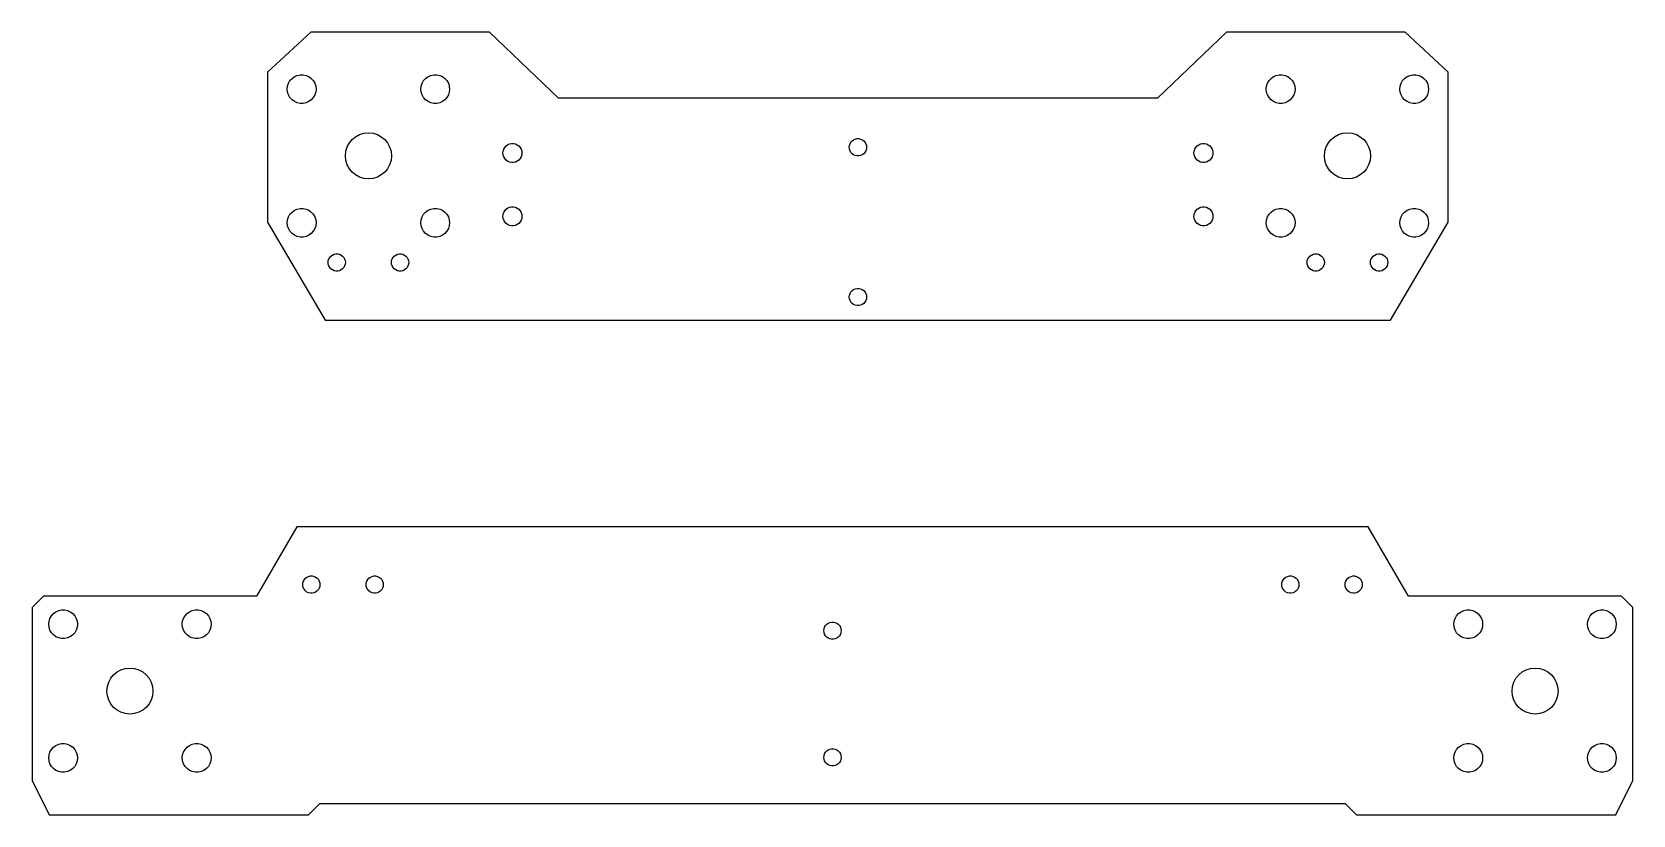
# Model space of a CAD drawing. Header units: millimetres. Extents: x -35 to 700, y -37 to 392.
# Drawn here: x 422.3 to 700.3, y 7.1 to 143 of the extents above; entities that cross this region are included whole.
import ezdxf

# ---------------------------------------------------------------- set-up
doc = ezdxf.new("R2010")
doc.units = ezdxf.units.MM
doc.header["$MEASUREMENT"] = 0
doc.layers.get('0').update_dxf_attribs({"true_color": 0xffffff})
doc.layers.add('M3', color=3, linetype='Continuous', lineweight=25, true_color=0x00ff00)

msp = doc.modelspace()

# ---------------------------------------------------------------- linework, layer by layer
for p, q in [((470.75, 143.03), (463.25, 136.03)), ((501.75, 143.03), (470.75, 143.03)), ((513.75, 131.53), (501.75, 143.03)), ((629.75, 143.03), (617.75, 131.53)), ((660.75, 143.03), (629.75, 143.03)), ((668.25, 136.03), (660.75, 143.03)), ((463.25, 136.03), (463.25, 110.03)), ((466.65, 133.13), (466.7, 133.65)), ((466.7, 133.65), (466.86, 134.14)), ((466.86, 134.14), (467.13, 134.6)), ((467.13, 134.6), (467.48, 134.98)), ((467.48, 134.98), (467.9, 135.29)), ((467.9, 135.29), (468.38, 135.5)), ((468.38, 135.5), (468.89, 135.61)), ((468.89, 135.61), (469.41, 135.61)), ((469.41, 135.61), (469.92, 135.5)), ((469.92, 135.5), (470.4, 135.29)), ((470.4, 135.29), (470.82, 134.98)), ((470.82, 134.98), (471.17, 134.6)), ((471.17, 134.6), (471.43, 134.14)), ((471.43, 134.14), (471.59, 133.65)), ((471.59, 133.65), (471.65, 133.13)), ((489.85, 133.13), (489.9, 133.65)), ((489.9, 133.65), (490.06, 134.14)), ((490.06, 134.14), (490.33, 134.6)), ((490.33, 134.6), (490.68, 134.98)), ((490.68, 134.98), (491.1, 135.29)), ((491.1, 135.29), (491.58, 135.5)), ((491.58, 135.5), (492.09, 135.61)), ((492.09, 135.61), (492.61, 135.61)), ((492.61, 135.61), (493.12, 135.5)), ((493.12, 135.5), (493.6, 135.29)), ((493.6, 135.29), (494.02, 134.98)), ((494.02, 134.98), (494.37, 134.6)), ((494.37, 134.6), (494.63, 134.14)), ((494.63, 134.14), (494.79, 133.65)), ((494.79, 133.65), (494.85, 133.13)), ((636.65, 133.13), (636.7, 133.65)), ((636.7, 133.65), (636.86, 134.14)), ((636.86, 134.14), (637.13, 134.6)), ((637.13, 134.6), (637.48, 134.98)), ((637.48, 134.98), (637.9, 135.29)), ((637.9, 135.29), (638.38, 135.5)), ((638.38, 135.5), (638.89, 135.61)), ((638.89, 135.61), (639.41, 135.61)), ((639.41, 135.61), (639.92, 135.5)), ((639.92, 135.5), (640.4, 135.29)), ((640.4, 135.29), (640.82, 134.98)), ((640.82, 134.98), (641.17, 134.6)), ((641.17, 134.6), (641.43, 134.14)), ((641.43, 134.14), (641.59, 133.65)), ((641.59, 133.65), (641.65, 133.13)), ((659.85, 133.13), (659.9, 133.65)), ((659.9, 133.65), (660.06, 134.14)), ((660.06, 134.14), (660.33, 134.6)), ((660.33, 134.6), (660.68, 134.98)), ((660.68, 134.98), (661.1, 135.29)), ((661.1, 135.29), (661.58, 135.5)), ((661.58, 135.5), (662.09, 135.61)), ((662.09, 135.61), (662.61, 135.61)), ((662.61, 135.61), (663.12, 135.5)), ((663.12, 135.5), (663.6, 135.29)), ((663.6, 135.29), (664.02, 134.98)), ((664.02, 134.98), (664.37, 134.6)), ((664.37, 134.6), (664.63, 134.14)), ((664.63, 134.14), (664.79, 133.65)), ((664.79, 133.65), (664.85, 133.13)), ((668.25, 110.03), (668.25, 136.03)), ((466.7, 132.61), (466.65, 133.13)), ((466.86, 132.11), (466.7, 132.61)), ((467.13, 131.66), (466.86, 132.11)), ((467.48, 131.27), (467.13, 131.66)), ((467.9, 130.96), (467.48, 131.27)), ((468.38, 130.75), (467.9, 130.96)), ((468.89, 130.64), (468.38, 130.75)), ((469.92, 130.75), (469.41, 130.64)), ((470.4, 130.96), (469.92, 130.75)), ((470.82, 131.27), (470.4, 130.96)), ((471.17, 131.66), (470.82, 131.27)), ((471.43, 132.11), (471.17, 131.66)), ((471.59, 132.61), (471.43, 132.11)), ((471.65, 133.13), (471.59, 132.61)), ((489.9, 132.61), (489.85, 133.13)), ((490.06, 132.11), (489.9, 132.61)), ((490.33, 131.66), (490.06, 132.11)), ((490.68, 131.27), (490.33, 131.66)), ((491.1, 130.96), (490.68, 131.27)), ((491.58, 130.75), (491.1, 130.96)), ((492.09, 130.64), (491.58, 130.75)), ((493.12, 130.75), (492.61, 130.64)), ((493.6, 130.96), (493.12, 130.75)), ((494.02, 131.27), (493.6, 130.96)), ((494.37, 131.66), (494.02, 131.27)), ((494.63, 132.11), (494.37, 131.66)), ((494.79, 132.61), (494.63, 132.11)), ((494.85, 133.13), (494.79, 132.61)), ((617.75, 131.53), (513.75, 131.53)), ((636.7, 132.61), (636.65, 133.13)), ((636.86, 132.11), (636.7, 132.61)), ((637.13, 131.66), (636.86, 132.11)), ((637.48, 131.27), (637.13, 131.66)), ((637.9, 130.96), (637.48, 131.27)), ((638.38, 130.75), (637.9, 130.96)), ((638.89, 130.64), (638.38, 130.75)), ((639.92, 130.75), (639.41, 130.64)), ((640.4, 130.96), (639.92, 130.75)), ((640.82, 131.27), (640.4, 130.96)), ((641.17, 131.66), (640.82, 131.27)), ((641.43, 132.11), (641.17, 131.66)), ((641.59, 132.61), (641.43, 132.11)), ((641.65, 133.13), (641.59, 132.61)), ((659.9, 132.61), (659.85, 133.13)), ((660.06, 132.11), (659.9, 132.61)), ((660.33, 131.66), (660.06, 132.11)), ((660.68, 131.27), (660.33, 131.66)), ((661.1, 130.96), (660.68, 131.27)), ((661.58, 130.75), (661.1, 130.96)), ((662.09, 130.64), (661.58, 130.75)), ((663.12, 130.75), (662.61, 130.64)), ((663.6, 130.96), (663.12, 130.75)), ((664.02, 131.27), (663.6, 130.96)), ((664.37, 131.66), (664.02, 131.27)), ((664.63, 132.11), (664.37, 131.66)), ((664.79, 132.61), (664.63, 132.11)), ((664.85, 133.13), (664.79, 132.61)), ((469.41, 130.64), (468.89, 130.64)), ((492.61, 130.64), (492.09, 130.64)), ((639.41, 130.64), (638.89, 130.64)), ((662.61, 130.64), (662.09, 130.64)), ((504.1, 122.03), (504.13, 122.37)), ((504.13, 122.37), (504.24, 122.7)), ((504.24, 122.7), (504.41, 123)), ((504.41, 123), (504.64, 123.25)), ((504.64, 123.25), (504.92, 123.45)), ((504.92, 123.45), (505.24, 123.6)), ((505.24, 123.6), (505.58, 123.67)), ((505.58, 123.67), (505.92, 123.67)), ((505.92, 123.67), (506.26, 123.6)), ((506.26, 123.6), (506.57, 123.45)), ((506.57, 123.45), (506.85, 123.25)), ((506.85, 123.25), (507.08, 123)), ((507.08, 123), (507.26, 122.7)), ((507.26, 122.7), (507.36, 122.37)), ((507.36, 122.37), (507.4, 122.03)), ((564.25, 123.03), (564.28, 123.34)), ((564.28, 122.71), (564.25, 123.03)), ((564.28, 123.34), (564.38, 123.64)), ((564.38, 122.42), (564.28, 122.71)), ((564.38, 123.64), (564.54, 123.91)), ((564.54, 122.14), (564.38, 122.42)), ((564.54, 123.91), (564.74, 124.14)), ((564.74, 124.14), (565, 124.32)), ((565, 124.32), (565.29, 124.45)), ((565.29, 124.45), (565.59, 124.52)), ((565.59, 124.52), (565.91, 124.52)), ((565.91, 124.52), (566.21, 124.45)), ((566.21, 124.45), (566.5, 124.32)), ((566.5, 124.32), (566.75, 124.14)), ((566.75, 124.14), (566.96, 123.91)), ((566.96, 123.91), (567.12, 123.64)), ((567.12, 122.42), (566.96, 122.14)), ((567.12, 123.64), (567.22, 123.34)), ((567.22, 122.71), (567.12, 122.42)), ((567.22, 123.34), (567.25, 123.03)), ((567.25, 123.03), (567.22, 122.71)), ((624.1, 122.03), (624.13, 122.37)), ((624.13, 122.37), (624.24, 122.7)), ((624.24, 122.7), (624.41, 123)), ((624.41, 123), (624.64, 123.25)), ((624.64, 123.25), (624.92, 123.45)), ((624.92, 123.45), (625.24, 123.6)), ((625.24, 123.6), (625.58, 123.67)), ((625.58, 123.67), (625.92, 123.67)), ((625.92, 123.67), (626.26, 123.6)), ((626.26, 123.6), (626.57, 123.45)), ((626.57, 123.45), (626.85, 123.25)), ((626.85, 123.25), (627.08, 123)), ((627.08, 123), (627.26, 122.7)), ((627.26, 122.7), (627.36, 122.37)), ((627.36, 122.37), (627.4, 122.03)), ((504.13, 121.68), (504.1, 122.03)), ((504.24, 121.35), (504.13, 121.68)), ((504.41, 121.06), (504.24, 121.35)), ((504.64, 120.8), (504.41, 121.06)), ((504.92, 120.6), (504.64, 120.8)), ((505.24, 120.46), (504.92, 120.6)), ((505.58, 120.38), (505.24, 120.46)), ((505.92, 120.38), (505.58, 120.38)), ((506.26, 120.46), (505.92, 120.38)), ((506.57, 120.6), (506.26, 120.46)), ((506.85, 120.8), (506.57, 120.6)), ((507.08, 121.06), (506.85, 120.8)), ((507.26, 121.35), (507.08, 121.06)), ((507.36, 121.68), (507.26, 121.35)), ((507.4, 122.03), (507.36, 121.68)), ((564.74, 121.91), (564.54, 122.14)), ((565, 121.73), (564.74, 121.91)), ((565.29, 121.6), (565, 121.73)), ((565.59, 121.53), (565.29, 121.6)), ((565.91, 121.53), (565.59, 121.53)), ((566.21, 121.6), (565.91, 121.53)), ((566.5, 121.73), (566.21, 121.6)), ((566.75, 121.91), (566.5, 121.73)), ((566.96, 122.14), (566.75, 121.91)), ((624.13, 121.68), (624.1, 122.03)), ((624.24, 121.35), (624.13, 121.68)), ((624.41, 121.06), (624.24, 121.35)), ((624.64, 120.8), (624.41, 121.06)), ((624.92, 120.6), (624.64, 120.8)), ((625.24, 120.46), (624.92, 120.6)), ((625.58, 120.38), (625.24, 120.46)), ((625.92, 120.38), (625.58, 120.38)), ((626.26, 120.46), (625.92, 120.38)), ((626.57, 120.6), (626.26, 120.46)), ((626.85, 120.8), (626.57, 120.6)), ((627.08, 121.06), (626.85, 120.8)), ((627.26, 121.35), (627.08, 121.06)), ((627.36, 121.68), (627.26, 121.35)), ((627.4, 122.03), (627.36, 121.68)), ((466.86, 110.94), (467.13, 111.4)), ((467.13, 111.4), (467.48, 111.78)), ((467.48, 111.78), (467.9, 112.09)), ((467.9, 112.09), (468.38, 112.3)), ((468.38, 112.3), (468.89, 112.41)), ((468.89, 112.41), (469.41, 112.41)), ((469.41, 112.41), (469.92, 112.3)), ((469.92, 112.3), (470.4, 112.09)), ((470.4, 112.09), (470.82, 111.78)), ((470.82, 111.78), (471.17, 111.4)), ((471.17, 111.4), (471.43, 110.94)), ((490.06, 110.94), (490.33, 111.4)), ((490.33, 111.4), (490.68, 111.78)), ((490.68, 111.78), (491.1, 112.09)), ((491.1, 112.09), (491.58, 112.3)), ((491.58, 112.3), (492.09, 112.41)), ((492.09, 112.41), (492.61, 112.41)), ((492.61, 112.41), (493.12, 112.3)), ((493.12, 112.3), (493.6, 112.09)), ((493.6, 112.09), (494.02, 111.78)), ((494.02, 111.78), (494.37, 111.4)), ((494.37, 111.4), (494.63, 110.94)), ((504.1, 111.03), (504.13, 111.37)), ((504.13, 111.37), (504.24, 111.7)), ((504.24, 111.7), (504.41, 112)), ((504.41, 112), (504.64, 112.25)), ((504.64, 112.25), (504.92, 112.45)), ((504.92, 112.45), (505.24, 112.6)), ((505.24, 112.6), (505.58, 112.67)), ((505.58, 112.67), (505.92, 112.67)), ((505.92, 112.67), (506.26, 112.6)), ((506.26, 112.6), (506.57, 112.45)), ((506.57, 112.45), (506.85, 112.25)), ((506.85, 112.25), (507.08, 112)), ((507.08, 112), (507.26, 111.7)), ((507.26, 111.7), (507.36, 111.37)), ((507.36, 111.37), (507.4, 111.03)), ((624.1, 111.03), (624.13, 111.37)), ((624.13, 111.37), (624.24, 111.7)), ((624.24, 111.7), (624.41, 112)), ((624.41, 112), (624.64, 112.25)), ((624.64, 112.25), (624.92, 112.45)), ((624.92, 112.45), (625.24, 112.6)), ((625.24, 112.6), (625.58, 112.67)), ((625.58, 112.67), (625.92, 112.67)), ((625.92, 112.67), (626.26, 112.6)), ((626.26, 112.6), (626.57, 112.45)), ((626.57, 112.45), (626.85, 112.25)), ((626.85, 112.25), (627.08, 112)), ((627.08, 112), (627.26, 111.7)), ((627.26, 111.7), (627.36, 111.37)), ((627.36, 111.37), (627.4, 111.03)), ((636.86, 110.94), (637.13, 111.4)), ((637.13, 111.4), (637.48, 111.78)), ((637.48, 111.78), (637.9, 112.09)), ((637.9, 112.09), (638.38, 112.3)), ((638.38, 112.3), (638.89, 112.41)), ((638.89, 112.41), (639.41, 112.41)), ((639.41, 112.41), (639.92, 112.3)), ((639.92, 112.3), (640.4, 112.09)), ((640.4, 112.09), (640.82, 111.78)), ((640.82, 111.78), (641.17, 111.4)), ((641.17, 111.4), (641.43, 110.94)), ((660.06, 110.94), (660.33, 111.4)), ((660.33, 111.4), (660.68, 111.78)), ((660.68, 111.78), (661.1, 112.09)), ((661.1, 112.09), (661.58, 112.3)), ((661.58, 112.3), (662.09, 112.41)), ((662.09, 112.41), (662.61, 112.41)), ((662.61, 112.41), (663.12, 112.3)), ((663.12, 112.3), (663.6, 112.09)), ((663.6, 112.09), (664.02, 111.78)), ((664.02, 111.78), (664.37, 111.4)), ((664.37, 111.4), (664.63, 110.94)), ((463.25, 110.03), (473.25, 93.03)), ((466.65, 109.93), (466.7, 110.45)), ((466.7, 109.41), (466.65, 109.93)), ((466.7, 110.45), (466.86, 110.94)), ((466.86, 108.91), (466.7, 109.41)), ((467.13, 108.46), (466.86, 108.91)), ((467.48, 108.07), (467.13, 108.46)), ((471.17, 108.46), (470.82, 108.07)), ((471.43, 108.91), (471.17, 108.46)), ((471.43, 110.94), (471.59, 110.45)), ((471.59, 109.41), (471.43, 108.91)), ((471.59, 110.45), (471.65, 109.93)), ((471.65, 109.93), (471.59, 109.41)), ((489.85, 109.93), (489.9, 110.45)), ((489.9, 109.41), (489.85, 109.93)), ((489.9, 110.45), (490.06, 110.94)), ((490.06, 108.91), (489.9, 109.41)), ((490.33, 108.46), (490.06, 108.91)), ((490.68, 108.07), (490.33, 108.46)), ((494.37, 108.46), (494.02, 108.07)), ((494.63, 108.91), (494.37, 108.46)), ((494.63, 110.94), (494.79, 110.45)), ((494.79, 109.41), (494.63, 108.91)), ((494.79, 110.45), (494.85, 109.93)), ((494.85, 109.93), (494.79, 109.41)), ((504.13, 110.68), (504.1, 111.03)), ((504.24, 110.35), (504.13, 110.68)), ((504.41, 110.06), (504.24, 110.35)), ((504.64, 109.8), (504.41, 110.06)), ((504.92, 109.6), (504.64, 109.8)), ((505.24, 109.46), (504.92, 109.6)), ((505.58, 109.38), (505.24, 109.46)), ((505.92, 109.38), (505.58, 109.38)), ((506.26, 109.46), (505.92, 109.38)), ((506.57, 109.6), (506.26, 109.46)), ((506.85, 109.8), (506.57, 109.6)), ((507.08, 110.06), (506.85, 109.8)), ((507.26, 110.35), (507.08, 110.06)), ((507.36, 110.68), (507.26, 110.35)), ((507.4, 111.03), (507.36, 110.68)), ((624.13, 110.68), (624.1, 111.03)), ((624.24, 110.35), (624.13, 110.68)), ((624.41, 110.06), (624.24, 110.35)), ((624.64, 109.8), (624.41, 110.06)), ((624.92, 109.6), (624.64, 109.8)), ((625.24, 109.46), (624.92, 109.6)), ((625.58, 109.38), (625.24, 109.46)), ((625.92, 109.38), (625.58, 109.38)), ((626.26, 109.46), (625.92, 109.38)), ((626.57, 109.6), (626.26, 109.46)), ((626.85, 109.8), (626.57, 109.6)), ((627.08, 110.06), (626.85, 109.8)), ((627.26, 110.35), (627.08, 110.06)), ((627.36, 110.68), (627.26, 110.35)), ((627.4, 111.03), (627.36, 110.68)), ((636.65, 109.93), (636.7, 110.45)), ((636.7, 109.41), (636.65, 109.93)), ((636.7, 110.45), (636.86, 110.94)), ((636.86, 108.91), (636.7, 109.41)), ((637.13, 108.46), (636.86, 108.91)), ((637.48, 108.07), (637.13, 108.46)), ((641.17, 108.46), (640.82, 108.07)), ((641.43, 108.91), (641.17, 108.46)), ((641.43, 110.94), (641.59, 110.45)), ((641.59, 109.41), (641.43, 108.91)), ((641.59, 110.45), (641.65, 109.93)), ((641.65, 109.93), (641.59, 109.41)), ((658.25, 93.03), (668.25, 110.03)), ((659.85, 109.93), (659.9, 110.45)), ((659.9, 109.41), (659.85, 109.93)), ((659.9, 110.45), (660.06, 110.94)), ((660.06, 108.91), (659.9, 109.41)), ((660.33, 108.46), (660.06, 108.91)), ((660.68, 108.07), (660.33, 108.46)), ((664.37, 108.46), (664.02, 108.07)), ((664.63, 108.91), (664.37, 108.46)), ((664.63, 110.94), (664.79, 110.45)), ((664.79, 109.41), (664.63, 108.91)), ((664.79, 110.45), (664.85, 109.93)), ((664.85, 109.93), (664.79, 109.41)), ((467.9, 107.76), (467.48, 108.07)), ((468.38, 107.55), (467.9, 107.76)), ((468.89, 107.44), (468.38, 107.55)), ((469.41, 107.44), (468.89, 107.44)), ((469.92, 107.55), (469.41, 107.44)), ((470.4, 107.76), (469.92, 107.55)), ((470.82, 108.07), (470.4, 107.76)), ((491.1, 107.76), (490.68, 108.07)), ((491.58, 107.55), (491.1, 107.76)), ((492.09, 107.44), (491.58, 107.55)), ((492.61, 107.44), (492.09, 107.44)), ((493.12, 107.55), (492.61, 107.44)), ((493.6, 107.76), (493.12, 107.55)), ((494.02, 108.07), (493.6, 107.76)), ((637.9, 107.76), (637.48, 108.07)), ((638.38, 107.55), (637.9, 107.76)), ((638.89, 107.44), (638.38, 107.55)), ((639.41, 107.44), (638.89, 107.44)), ((639.92, 107.55), (639.41, 107.44)), ((640.4, 107.76), (639.92, 107.55)), ((640.82, 108.07), (640.4, 107.76)), ((661.1, 107.76), (660.68, 108.07)), ((661.58, 107.55), (661.1, 107.76)), ((662.09, 107.44), (661.58, 107.55)), ((662.61, 107.44), (662.09, 107.44)), ((663.12, 107.55), (662.61, 107.44)), ((663.6, 107.76), (663.12, 107.55)), ((664.02, 108.07), (663.6, 107.76)), ((473.75, 103.03), (473.78, 103.34)), ((473.78, 102.71), (473.75, 103.03)), ((473.78, 103.34), (473.88, 103.64)), ((473.88, 103.64), (474.04, 103.91)), ((474.04, 103.91), (474.24, 104.14)), ((474.24, 104.14), (474.5, 104.32)), ((474.5, 104.32), (474.79, 104.45)), ((474.79, 104.45), (475.09, 104.52)), ((475.09, 104.52), (475.41, 104.52)), ((475.41, 104.52), (475.71, 104.45)), ((475.71, 104.45), (476, 104.32)), ((476, 104.32), (476.25, 104.14)), ((476.25, 104.14), (476.46, 103.91)), ((476.46, 103.91), (476.62, 103.64)), ((476.62, 103.64), (476.72, 103.34)), ((476.72, 103.34), (476.75, 103.03)), ((476.75, 103.03), (476.72, 102.71)), ((484.75, 103.03), (484.78, 103.34)), ((484.78, 102.71), (484.75, 103.03)), ((484.78, 103.34), (484.88, 103.64)), ((484.88, 103.64), (485.04, 103.91)), ((485.04, 103.91), (485.24, 104.14)), ((485.24, 104.14), (485.5, 104.32)), ((485.5, 104.32), (485.79, 104.45)), ((485.79, 104.45), (486.09, 104.52)), ((486.09, 104.52), (486.41, 104.52)), ((486.41, 104.52), (486.71, 104.45)), ((486.71, 104.45), (487, 104.32)), ((487, 104.32), (487.25, 104.14)), ((487.25, 104.14), (487.46, 103.91)), ((487.46, 103.91), (487.62, 103.64)), ((487.62, 103.64), (487.72, 103.34)), ((487.72, 103.34), (487.75, 103.03)), ((487.75, 103.03), (487.72, 102.71)), ((643.75, 103.03), (643.78, 103.34)), ((643.78, 102.71), (643.75, 103.03)), ((643.78, 103.34), (643.88, 103.64)), ((643.88, 103.64), (644.04, 103.91)), ((644.04, 103.91), (644.24, 104.14)), ((644.24, 104.14), (644.5, 104.32)), ((644.5, 104.32), (644.79, 104.45)), ((644.79, 104.45), (645.09, 104.52)), ((645.09, 104.52), (645.41, 104.52)), ((645.41, 104.52), (645.71, 104.45)), ((645.71, 104.45), (646, 104.32)), ((646, 104.32), (646.25, 104.14)), ((646.25, 104.14), (646.46, 103.91)), ((646.46, 103.91), (646.62, 103.64)), ((646.62, 103.64), (646.72, 103.34)), ((646.72, 103.34), (646.75, 103.03)), ((646.75, 103.03), (646.72, 102.71)), ((654.75, 103.03), (654.78, 103.34)), ((654.78, 102.71), (654.75, 103.03)), ((654.78, 103.34), (654.88, 103.64)), ((654.88, 103.64), (655.04, 103.91)), ((655.04, 103.91), (655.24, 104.14)), ((655.24, 104.14), (655.5, 104.32)), ((655.5, 104.32), (655.79, 104.45)), ((655.79, 104.45), (656.09, 104.52)), ((656.09, 104.52), (656.41, 104.52)), ((656.41, 104.52), (656.71, 104.45)), ((656.71, 104.45), (657, 104.32)), ((657, 104.32), (657.25, 104.14)), ((657.25, 104.14), (657.46, 103.91)), ((657.46, 103.91), (657.62, 103.64)), ((657.62, 103.64), (657.72, 103.34)), ((657.72, 103.34), (657.75, 103.03)), ((657.75, 103.03), (657.72, 102.71)), ((473.88, 102.42), (473.78, 102.71)), ((474.04, 102.14), (473.88, 102.42)), ((474.24, 101.91), (474.04, 102.14)), ((474.5, 101.73), (474.24, 101.91)), ((474.79, 101.6), (474.5, 101.73)), ((475.09, 101.53), (474.79, 101.6)), ((475.41, 101.53), (475.09, 101.53)), ((475.71, 101.6), (475.41, 101.53)), ((476, 101.73), (475.71, 101.6)), ((476.25, 101.91), (476, 101.73)), ((476.46, 102.14), (476.25, 101.91)), ((476.62, 102.42), (476.46, 102.14)), ((476.72, 102.71), (476.62, 102.42)), ((484.88, 102.42), (484.78, 102.71)), ((485.04, 102.14), (484.88, 102.42)), ((485.24, 101.91), (485.04, 102.14)), ((485.5, 101.73), (485.24, 101.91)), ((485.79, 101.6), (485.5, 101.73)), ((486.09, 101.53), (485.79, 101.6)), ((486.41, 101.53), (486.09, 101.53)), ((486.71, 101.6), (486.41, 101.53)), ((487, 101.73), (486.71, 101.6)), ((487.25, 101.91), (487, 101.73)), ((487.46, 102.14), (487.25, 101.91)), ((487.62, 102.42), (487.46, 102.14)), ((487.72, 102.71), (487.62, 102.42)), ((643.88, 102.42), (643.78, 102.71)), ((644.04, 102.14), (643.88, 102.42)), ((644.24, 101.91), (644.04, 102.14)), ((644.5, 101.73), (644.24, 101.91)), ((644.79, 101.6), (644.5, 101.73)), ((645.09, 101.53), (644.79, 101.6)), ((645.41, 101.53), (645.09, 101.53)), ((645.71, 101.6), (645.41, 101.53)), ((646, 101.73), (645.71, 101.6)), ((646.25, 101.91), (646, 101.73)), ((646.46, 102.14), (646.25, 101.91)), ((646.62, 102.42), (646.46, 102.14)), ((646.72, 102.71), (646.62, 102.42)), ((654.88, 102.42), (654.78, 102.71)), ((655.04, 102.14), (654.88, 102.42)), ((655.24, 101.91), (655.04, 102.14)), ((655.5, 101.73), (655.24, 101.91)), ((655.79, 101.6), (655.5, 101.73)), ((656.09, 101.53), (655.79, 101.6)), ((656.41, 101.53), (656.09, 101.53)), ((656.71, 101.6), (656.41, 101.53)), ((657, 101.73), (656.71, 101.6)), ((657.25, 101.91), (657, 101.73)), ((657.46, 102.14), (657.25, 101.91)), ((657.62, 102.42), (657.46, 102.14)), ((657.72, 102.71), (657.62, 102.42)), ((564.25, 97.03), (564.28, 97.34)), ((564.28, 97.34), (564.38, 97.64)), ((564.38, 97.64), (564.54, 97.91)), ((564.54, 97.91), (564.74, 98.14)), ((564.74, 98.14), (565, 98.32)), ((565, 98.32), (565.29, 98.45)), ((565.29, 98.45), (565.59, 98.52)), ((565.59, 98.52), (565.91, 98.52)), ((565.91, 98.52), (566.21, 98.45)), ((566.21, 98.45), (566.5, 98.32)), ((566.5, 98.32), (566.75, 98.14)), ((566.75, 98.14), (566.96, 97.91)), ((566.96, 97.91), (567.12, 97.64)), ((567.12, 97.64), (567.22, 97.34)), ((567.22, 97.34), (567.25, 97.03)), ((564.28, 96.71), (564.25, 97.03)), ((564.38, 96.42), (564.28, 96.71)), ((564.54, 96.14), (564.38, 96.42)), ((564.74, 95.91), (564.54, 96.14)), ((565, 95.73), (564.74, 95.91)), ((565.29, 95.6), (565, 95.73)), ((565.59, 95.53), (565.29, 95.6)), ((565.91, 95.53), (565.59, 95.53)), ((566.21, 95.6), (565.91, 95.53)), ((566.5, 95.73), (566.21, 95.6)), ((566.75, 95.91), (566.5, 95.73)), ((566.96, 96.14), (566.75, 95.91)), ((567.12, 96.42), (566.96, 96.14)), ((567.22, 96.71), (567.12, 96.42)), ((567.25, 97.03), (567.22, 96.71)), ((473.25, 93.03), (658.25, 93.03)), ((468.33, 57.12), (461.33, 45.12)), ((654.33, 57.12), (468.33, 57.12)), ((661.33, 45.12), (654.33, 57.12)), ((469.33, 47.12), (469.37, 47.43)), ((469.37, 47.43), (469.46, 47.73)), ((469.46, 47.73), (469.62, 48)), ((469.62, 48), (469.83, 48.23)), ((469.83, 48.23), (470.08, 48.41)), ((470.08, 48.41), (470.37, 48.54)), ((470.37, 48.54), (470.68, 48.61)), ((470.68, 48.61), (470.99, 48.61)), ((470.99, 48.61), (471.3, 48.54)), ((471.3, 48.54), (471.58, 48.41)), ((471.58, 48.41), (471.84, 48.23)), ((471.84, 48.23), (472.05, 48)), ((472.05, 48), (472.2, 47.73)), ((472.2, 47.73), (472.3, 47.43)), ((472.3, 47.43), (472.33, 47.12)), ((480.33, 47.12), (480.37, 47.43)), ((480.37, 47.43), (480.46, 47.73)), ((480.46, 47.73), (480.62, 48)), ((480.62, 48), (480.83, 48.23)), ((480.83, 48.23), (481.08, 48.41)), ((481.08, 48.41), (481.37, 48.54)), ((481.37, 48.54), (481.68, 48.61)), ((481.68, 48.61), (481.99, 48.61)), ((481.99, 48.61), (482.3, 48.54)), ((482.3, 48.54), (482.58, 48.41)), ((482.58, 48.41), (482.84, 48.23)), ((482.84, 48.23), (483.05, 48)), ((483.05, 48), (483.2, 47.73)), ((483.2, 47.73), (483.3, 47.43)), ((483.3, 47.43), (483.33, 47.12)), ((639.33, 47.12), (639.37, 47.43)), ((639.37, 47.43), (639.46, 47.73)), ((639.46, 47.73), (639.62, 48)), ((639.62, 48), (639.83, 48.23)), ((639.83, 48.23), (640.08, 48.41)), ((640.08, 48.41), (640.37, 48.54)), ((640.37, 48.54), (640.68, 48.61)), ((640.68, 48.61), (640.99, 48.61)), ((640.99, 48.61), (641.3, 48.54)), ((641.3, 48.54), (641.58, 48.41)), ((641.58, 48.41), (641.84, 48.23)), ((641.84, 48.23), (642.05, 48)), ((642.05, 48), (642.2, 47.73)), ((642.2, 47.73), (642.3, 47.43)), ((642.3, 47.43), (642.33, 47.12)), ((650.33, 47.12), (650.37, 47.43)), ((650.37, 47.43), (650.46, 47.73)), ((650.46, 47.73), (650.62, 48)), ((650.62, 48), (650.83, 48.23)), ((650.83, 48.23), (651.08, 48.41)), ((651.08, 48.41), (651.37, 48.54)), ((651.37, 48.54), (651.68, 48.61)), ((651.68, 48.61), (651.99, 48.61)), ((651.99, 48.61), (652.3, 48.54)), ((652.3, 48.54), (652.58, 48.41)), ((652.58, 48.41), (652.84, 48.23)), ((652.84, 48.23), (653.05, 48)), ((653.05, 48), (653.2, 47.73)), ((653.2, 47.73), (653.3, 47.43)), ((653.3, 47.43), (653.33, 47.12)), ((424.33, 45.12), (422.33, 43.12)), ((461.33, 45.12), (424.33, 45.12)), ((469.37, 46.8), (469.33, 47.12)), ((469.46, 46.51), (469.37, 46.8)), ((469.62, 46.23), (469.46, 46.51)), ((469.83, 46), (469.62, 46.23)), ((470.08, 45.82), (469.83, 46)), ((470.37, 45.69), (470.08, 45.82)), ((470.68, 45.62), (470.37, 45.69)), ((470.99, 45.62), (470.68, 45.62)), ((471.3, 45.69), (470.99, 45.62)), ((471.58, 45.82), (471.3, 45.69)), ((471.84, 46), (471.58, 45.82)), ((472.05, 46.23), (471.84, 46)), ((472.2, 46.51), (472.05, 46.23)), ((472.3, 46.8), (472.2, 46.51)), ((472.33, 47.12), (472.3, 46.8)), ((480.37, 46.8), (480.33, 47.12)), ((480.46, 46.51), (480.37, 46.8)), ((480.62, 46.23), (480.46, 46.51)), ((480.83, 46), (480.62, 46.23)), ((481.08, 45.82), (480.83, 46)), ((481.37, 45.69), (481.08, 45.82)), ((481.68, 45.62), (481.37, 45.69)), ((481.99, 45.62), (481.68, 45.62)), ((482.3, 45.69), (481.99, 45.62)), ((482.58, 45.82), (482.3, 45.69)), ((482.84, 46), (482.58, 45.82)), ((483.05, 46.23), (482.84, 46)), ((483.2, 46.51), (483.05, 46.23)), ((483.3, 46.8), (483.2, 46.51)), ((483.33, 47.12), (483.3, 46.8)), ((639.37, 46.8), (639.33, 47.12)), ((639.46, 46.51), (639.37, 46.8)), ((639.62, 46.23), (639.46, 46.51)), ((639.83, 46), (639.62, 46.23)), ((640.08, 45.82), (639.83, 46)), ((640.37, 45.69), (640.08, 45.82)), ((640.68, 45.62), (640.37, 45.69)), ((640.99, 45.62), (640.68, 45.62)), ((641.3, 45.69), (640.99, 45.62)), ((641.58, 45.82), (641.3, 45.69)), ((641.84, 46), (641.58, 45.82)), ((642.05, 46.23), (641.84, 46)), ((642.2, 46.51), (642.05, 46.23)), ((642.3, 46.8), (642.2, 46.51)), ((642.33, 47.12), (642.3, 46.8)), ((650.37, 46.8), (650.33, 47.12)), ((650.46, 46.51), (650.37, 46.8)), ((650.62, 46.23), (650.46, 46.51)), ((650.83, 46), (650.62, 46.23)), ((651.08, 45.82), (650.83, 46)), ((651.37, 45.69), (651.08, 45.82)), ((651.68, 45.62), (651.37, 45.69)), ((651.99, 45.62), (651.68, 45.62)), ((652.3, 45.69), (651.99, 45.62)), ((652.58, 45.82), (652.3, 45.69)), ((652.84, 46), (652.58, 45.82)), ((653.05, 46.23), (652.84, 46)), ((653.2, 46.51), (653.05, 46.23)), ((653.3, 46.8), (653.2, 46.51)), ((653.33, 47.12), (653.3, 46.8)), ((698.33, 45.12), (661.33, 45.12)), ((700.33, 43.12), (698.33, 45.12)), ((422.33, 43.12), (422.33, 13.12)), ((425.71, 41.69), (426.06, 42.07)), ((426.06, 42.07), (426.48, 42.38)), ((426.48, 42.38), (426.96, 42.59)), ((426.96, 42.59), (427.47, 42.7)), ((427.47, 42.7), (427.99, 42.7)), ((427.99, 42.7), (428.51, 42.59)), ((428.51, 42.59), (428.98, 42.38)), ((428.98, 42.38), (429.41, 42.07)), ((429.41, 42.07), (429.76, 41.69)), ((448.91, 41.69), (449.26, 42.07)), ((449.26, 42.07), (449.68, 42.38)), ((449.68, 42.38), (450.16, 42.59)), ((450.16, 42.59), (450.67, 42.7)), ((450.67, 42.7), (451.19, 42.7)), ((451.19, 42.7), (451.71, 42.59)), ((451.71, 42.59), (452.18, 42.38)), ((452.18, 42.38), (452.61, 42.07)), ((452.61, 42.07), (452.96, 41.69)), ((669.71, 41.69), (670.06, 42.07)), ((670.06, 42.07), (670.48, 42.38)), ((670.48, 42.38), (670.96, 42.59)), ((670.96, 42.59), (671.47, 42.7)), ((671.47, 42.7), (671.99, 42.7)), ((671.99, 42.7), (672.51, 42.59)), ((672.51, 42.59), (672.98, 42.38)), ((672.98, 42.38), (673.41, 42.07)), ((673.41, 42.07), (673.76, 41.69)), ((692.91, 41.69), (693.26, 42.07)), ((693.26, 42.07), (693.68, 42.38)), ((693.68, 42.38), (694.16, 42.59)), ((694.16, 42.59), (694.67, 42.7)), ((694.67, 42.7), (695.19, 42.7)), ((695.19, 42.7), (695.71, 42.59)), ((695.71, 42.59), (696.18, 42.38)), ((696.18, 42.38), (696.61, 42.07)), ((696.61, 42.07), (696.96, 41.69)), ((700.33, 13.12), (700.33, 43.12)), ((425.23, 40.22), (425.29, 40.74)), ((425.29, 39.7), (425.23, 40.22)), ((425.29, 40.74), (425.45, 41.23)), ((425.45, 39.2), (425.29, 39.7)), ((425.45, 41.23), (425.71, 41.69)), ((425.71, 38.75), (425.45, 39.2)), ((429.76, 41.69), (430.02, 41.23)), ((430.02, 39.2), (429.76, 38.75)), ((430.02, 41.23), (430.18, 40.74)), ((430.18, 39.7), (430.02, 39.2)), ((430.18, 40.74), (430.23, 40.22)), ((430.23, 40.22), (430.18, 39.7)), ((448.43, 40.22), (448.49, 40.74)), ((448.49, 39.7), (448.43, 40.22)), ((448.49, 40.74), (448.65, 41.23)), ((448.65, 39.2), (448.49, 39.7)), ((448.65, 41.23), (448.91, 41.69)), ((448.91, 38.75), (448.65, 39.2)), ((452.96, 41.69), (453.22, 41.23)), ((453.22, 39.2), (452.96, 38.75)), ((453.22, 41.23), (453.38, 40.74)), ((453.38, 39.7), (453.22, 39.2)), ((453.38, 40.74), (453.43, 40.22)), ((453.43, 40.22), (453.38, 39.7)), ((559.83, 39.12), (559.87, 39.43)), ((559.87, 38.8), (559.83, 39.12)), ((559.87, 39.43), (559.96, 39.73)), ((559.96, 39.73), (560.12, 40)), ((560.12, 40), (560.33, 40.23)), ((560.33, 40.23), (560.58, 40.41)), ((560.58, 40.41), (560.87, 40.54)), ((560.87, 40.54), (561.18, 40.61)), ((561.18, 40.61), (561.49, 40.61)), ((561.49, 40.61), (561.8, 40.54)), ((561.8, 40.54), (562.08, 40.41)), ((562.08, 40.41), (562.34, 40.23)), ((562.34, 40.23), (562.55, 40)), ((562.55, 40), (562.7, 39.73)), ((562.7, 39.73), (562.8, 39.43)), ((562.8, 39.43), (562.83, 39.12)), ((562.83, 39.12), (562.8, 38.8)), ((669.23, 40.22), (669.29, 40.74)), ((669.29, 39.7), (669.23, 40.22)), ((669.29, 40.74), (669.45, 41.23)), ((669.45, 39.2), (669.29, 39.7)), ((669.45, 41.23), (669.71, 41.69)), ((669.71, 38.75), (669.45, 39.2)), ((673.76, 41.69), (674.02, 41.23)), ((674.02, 39.2), (673.76, 38.75)), ((674.02, 41.23), (674.18, 40.74)), ((674.18, 39.7), (674.02, 39.2)), ((674.18, 40.74), (674.23, 40.22)), ((674.23, 40.22), (674.18, 39.7)), ((692.43, 40.22), (692.49, 40.74)), ((692.49, 39.7), (692.43, 40.22)), ((692.49, 40.74), (692.65, 41.23)), ((692.65, 39.2), (692.49, 39.7)), ((692.65, 41.23), (692.91, 41.69)), ((692.91, 38.75), (692.65, 39.2)), ((696.96, 41.69), (697.22, 41.23)), ((697.22, 39.2), (696.96, 38.75)), ((697.22, 41.23), (697.38, 40.74)), ((697.38, 39.7), (697.22, 39.2)), ((697.38, 40.74), (697.43, 40.22)), ((697.43, 40.22), (697.38, 39.7)), ((426.06, 38.36), (425.71, 38.75)), ((426.48, 38.05), (426.06, 38.36)), ((426.96, 37.84), (426.48, 38.05)), ((427.47, 37.73), (426.96, 37.84)), ((427.99, 37.73), (427.47, 37.73)), ((428.51, 37.84), (427.99, 37.73)), ((428.98, 38.05), (428.51, 37.84)), ((429.41, 38.36), (428.98, 38.05)), ((429.76, 38.75), (429.41, 38.36)), ((449.26, 38.36), (448.91, 38.75)), ((449.68, 38.05), (449.26, 38.36)), ((450.16, 37.84), (449.68, 38.05)), ((450.67, 37.73), (450.16, 37.84)), ((451.19, 37.73), (450.67, 37.73)), ((451.71, 37.84), (451.19, 37.73)), ((452.18, 38.05), (451.71, 37.84)), ((452.61, 38.36), (452.18, 38.05)), ((452.96, 38.75), (452.61, 38.36)), ((559.96, 38.51), (559.87, 38.8)), ((560.12, 38.23), (559.96, 38.51)), ((560.33, 38), (560.12, 38.23)), ((560.58, 37.82), (560.33, 38)), ((560.87, 37.69), (560.58, 37.82)), ((561.18, 37.62), (560.87, 37.69)), ((561.49, 37.62), (561.18, 37.62)), ((561.8, 37.69), (561.49, 37.62)), ((562.08, 37.82), (561.8, 37.69)), ((562.34, 38), (562.08, 37.82)), ((562.55, 38.23), (562.34, 38)), ((562.7, 38.51), (562.55, 38.23)), ((562.8, 38.8), (562.7, 38.51)), ((670.06, 38.36), (669.71, 38.75)), ((670.48, 38.05), (670.06, 38.36)), ((670.96, 37.84), (670.48, 38.05)), ((671.47, 37.73), (670.96, 37.84)), ((671.99, 37.73), (671.47, 37.73)), ((672.51, 37.84), (671.99, 37.73)), ((672.98, 38.05), (672.51, 37.84)), ((673.41, 38.36), (672.98, 38.05)), ((673.76, 38.75), (673.41, 38.36)), ((693.26, 38.36), (692.91, 38.75)), ((693.68, 38.05), (693.26, 38.36)), ((694.16, 37.84), (693.68, 38.05)), ((694.67, 37.73), (694.16, 37.84)), ((695.19, 37.73), (694.67, 37.73)), ((695.71, 37.84), (695.19, 37.73)), ((696.18, 38.05), (695.71, 37.84)), ((696.61, 38.36), (696.18, 38.05)), ((696.96, 38.75), (696.61, 38.36)), ((426.96, 19.39), (427.47, 19.5)), ((427.47, 19.5), (427.99, 19.5)), ((427.99, 19.5), (428.51, 19.39)), ((450.16, 19.39), (450.67, 19.5)), ((450.67, 19.5), (451.19, 19.5)), ((451.19, 19.5), (451.71, 19.39)), ((670.96, 19.39), (671.47, 19.5)), ((671.47, 19.5), (671.99, 19.5)), ((671.99, 19.5), (672.51, 19.39)), ((694.16, 19.39), (694.67, 19.5)), ((694.67, 19.5), (695.19, 19.5)), ((695.19, 19.5), (695.71, 19.39)), ((425.23, 17.02), (425.29, 17.54)), ((425.29, 16.5), (425.23, 17.02)), ((425.29, 17.54), (425.45, 18.03)), ((425.45, 18.03), (425.71, 18.49)), ((425.71, 18.49), (426.06, 18.87)), ((426.06, 18.87), (426.48, 19.18)), ((426.48, 19.18), (426.96, 19.39)), ((428.51, 19.39), (428.98, 19.18)), ((428.98, 19.18), (429.41, 18.87)), ((429.41, 18.87), (429.76, 18.49)), ((429.76, 18.49), (430.02, 18.03)), ((430.02, 18.03), (430.18, 17.54)), ((430.18, 17.54), (430.23, 17.02)), ((430.23, 17.02), (430.18, 16.5)), ((448.43, 17.02), (448.49, 17.54)), ((448.49, 16.5), (448.43, 17.02)), ((448.49, 17.54), (448.65, 18.03)), ((448.65, 18.03), (448.91, 18.49)), ((448.91, 18.49), (449.26, 18.87)), ((449.26, 18.87), (449.68, 19.18)), ((449.68, 19.18), (450.16, 19.39)), ((451.71, 19.39), (452.18, 19.18)), ((452.18, 19.18), (452.61, 18.87)), ((452.61, 18.87), (452.96, 18.49)), ((452.96, 18.49), (453.22, 18.03)), ((453.22, 18.03), (453.38, 17.54)), ((453.38, 17.54), (453.43, 17.02)), ((453.43, 17.02), (453.38, 16.5)), ((559.83, 17.12), (559.87, 17.43)), ((559.87, 16.8), (559.83, 17.12)), ((559.87, 17.43), (559.96, 17.73)), ((559.96, 16.51), (559.87, 16.8)), ((559.96, 17.73), (560.12, 18)), ((560.12, 18), (560.33, 18.23)), ((560.33, 18.23), (560.58, 18.41)), ((560.58, 18.41), (560.87, 18.54)), ((560.87, 18.54), (561.18, 18.61)), ((561.18, 18.61), (561.49, 18.61)), ((561.49, 18.61), (561.8, 18.54)), ((561.8, 18.54), (562.08, 18.41)), ((562.08, 18.41), (562.34, 18.23)), ((562.34, 18.23), (562.55, 18)), ((562.55, 18), (562.7, 17.73)), ((562.7, 17.73), (562.8, 17.43)), ((562.8, 16.8), (562.7, 16.51)), ((562.8, 17.43), (562.83, 17.12)), ((562.83, 17.12), (562.8, 16.8)), ((669.23, 17.02), (669.29, 17.54)), ((669.29, 16.5), (669.23, 17.02)), ((669.29, 17.54), (669.45, 18.03)), ((669.45, 18.03), (669.71, 18.49)), ((669.71, 18.49), (670.06, 18.87)), ((670.06, 18.87), (670.48, 19.18)), ((670.48, 19.18), (670.96, 19.39)), ((672.51, 19.39), (672.98, 19.18)), ((672.98, 19.18), (673.41, 18.87)), ((673.41, 18.87), (673.76, 18.49)), ((673.76, 18.49), (674.02, 18.03)), ((674.02, 18.03), (674.18, 17.54)), ((674.18, 17.54), (674.23, 17.02)), ((674.23, 17.02), (674.18, 16.5)), ((692.43, 17.02), (692.49, 17.54)), ((692.49, 16.5), (692.43, 17.02)), ((692.49, 17.54), (692.65, 18.03)), ((692.65, 18.03), (692.91, 18.49)), ((692.91, 18.49), (693.26, 18.87)), ((693.26, 18.87), (693.68, 19.18)), ((693.68, 19.18), (694.16, 19.39)), ((695.71, 19.39), (696.18, 19.18)), ((696.18, 19.18), (696.61, 18.87)), ((696.61, 18.87), (696.96, 18.49)), ((696.96, 18.49), (697.22, 18.03)), ((697.22, 18.03), (697.38, 17.54)), ((697.38, 17.54), (697.43, 17.02)), ((697.43, 17.02), (697.38, 16.5)), ((425.45, 16), (425.29, 16.5)), ((425.71, 15.55), (425.45, 16)), ((426.06, 15.16), (425.71, 15.55)), ((426.48, 14.85), (426.06, 15.16)), ((426.96, 14.64), (426.48, 14.85)), ((427.47, 14.53), (426.96, 14.64)), ((427.99, 14.53), (427.47, 14.53)), ((428.51, 14.64), (427.99, 14.53)), ((428.98, 14.85), (428.51, 14.64)), ((429.41, 15.16), (428.98, 14.85)), ((429.76, 15.55), (429.41, 15.16)), ((430.02, 16), (429.76, 15.55)), ((430.18, 16.5), (430.02, 16)), ((448.65, 16), (448.49, 16.5)), ((448.91, 15.55), (448.65, 16)), ((449.26, 15.16), (448.91, 15.55)), ((449.68, 14.85), (449.26, 15.16)), ((450.16, 14.64), (449.68, 14.85)), ((450.67, 14.53), (450.16, 14.64)), ((451.19, 14.53), (450.67, 14.53)), ((451.71, 14.64), (451.19, 14.53)), ((452.18, 14.85), (451.71, 14.64)), ((452.61, 15.16), (452.18, 14.85)), ((452.96, 15.55), (452.61, 15.16)), ((453.22, 16), (452.96, 15.55)), ((453.38, 16.5), (453.22, 16)), ((560.12, 16.23), (559.96, 16.51)), ((560.33, 16), (560.12, 16.23)), ((560.58, 15.82), (560.33, 16)), ((560.87, 15.69), (560.58, 15.82)), ((561.18, 15.62), (560.87, 15.69)), ((561.49, 15.62), (561.18, 15.62)), ((561.8, 15.69), (561.49, 15.62)), ((562.08, 15.82), (561.8, 15.69)), ((562.34, 16), (562.08, 15.82)), ((562.55, 16.23), (562.34, 16)), ((562.7, 16.51), (562.55, 16.23)), ((669.45, 16), (669.29, 16.5)), ((669.71, 15.55), (669.45, 16)), ((670.06, 15.16), (669.71, 15.55)), ((670.48, 14.85), (670.06, 15.16)), ((670.96, 14.64), (670.48, 14.85)), ((671.47, 14.53), (670.96, 14.64)), ((671.99, 14.53), (671.47, 14.53)), ((672.51, 14.64), (671.99, 14.53)), ((672.98, 14.85), (672.51, 14.64)), ((673.41, 15.16), (672.98, 14.85)), ((673.76, 15.55), (673.41, 15.16)), ((674.02, 16), (673.76, 15.55)), ((674.18, 16.5), (674.02, 16)), ((692.65, 16), (692.49, 16.5)), ((692.91, 15.55), (692.65, 16)), ((693.26, 15.16), (692.91, 15.55)), ((693.68, 14.85), (693.26, 15.16)), ((694.16, 14.64), (693.68, 14.85)), ((694.67, 14.53), (694.16, 14.64)), ((695.19, 14.53), (694.67, 14.53)), ((695.71, 14.64), (695.19, 14.53)), ((696.18, 14.85), (695.71, 14.64)), ((696.61, 15.16), (696.18, 14.85)), ((696.96, 15.55), (696.61, 15.16)), ((697.22, 16), (696.96, 15.55)), ((697.38, 16.5), (697.22, 16)), ((422.33, 13.12), (425.33, 7.12)), ((697.33, 7.12), (700.33, 13.12)), ((470.33, 7.12), (472.33, 9.12)), ((472.33, 9.12), (650.33, 9.12)), ((650.33, 9.12), (652.33, 7.12)), ((425.33, 7.12), (470.33, 7.12)), ((652.33, 7.12), (697.33, 7.12))]:
    msp.add_line(p, q)
at = {"layer": 'M3', "color": 0, "linetype": 'ByBlock'}
for centre in [(480.75, 121.53), (650.75, 121.53), (439.33, 28.62), (683.33, 28.62)]:
    msp.add_circle(centre, 4, dxfattribs=at)

doc.saveas('drawing.dxf')
